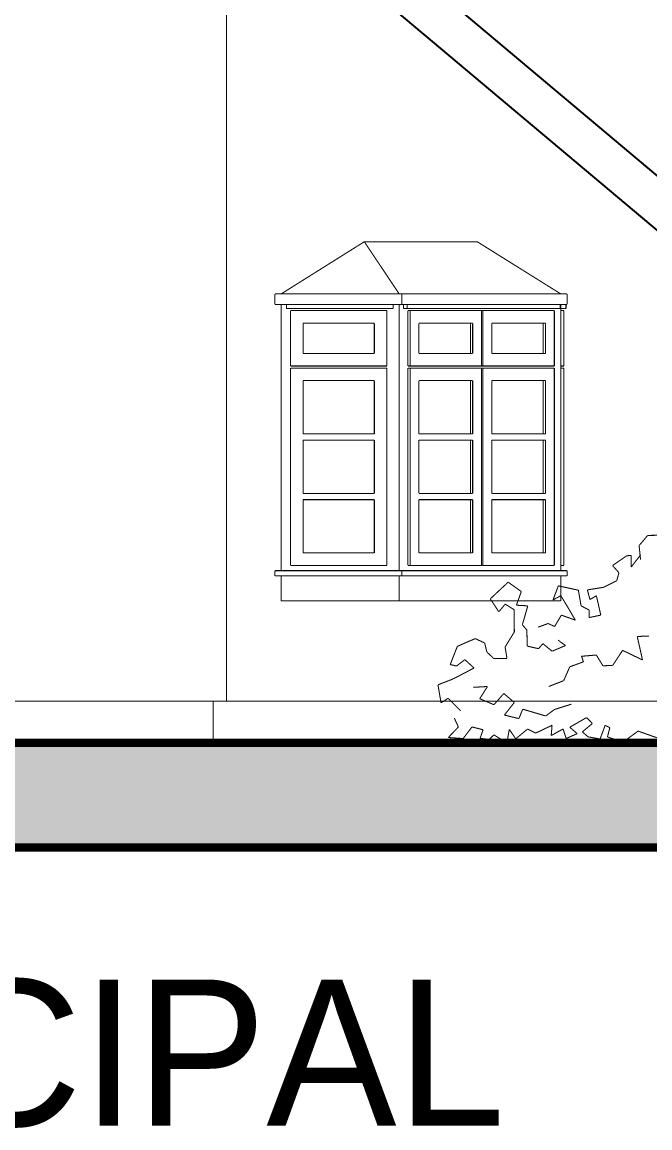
# Model space of a CAD drawing. Extents: x -27.1 to 14.4, y -13.6 to 27.5.
# Drawn here: x -14.47 to -11.46, y 8.12 to 13.41 of the extents above; entities that cross this region are included whole.
import ezdxf

# ---------------------------------------------------------------- set-up
doc = ezdxf.new("R2010")
doc.units = 0
doc.header["$MEASUREMENT"] = 0
for name, color, linetype, lineweight, plot in [('CLOSET', 7, 'Continuous', 0, False), ('CUBIERTAS', 7, 'Continuous', 0, False), ('MUROS_EXTERIORES', 7, 'Continuous', 0, False), ('TEXTO', 7, 'Continuous', 0, False), ('TRAMAS', 7, 'Continuous', 0, False)]:
    doc.layers.add(name, color=color, linetype=linetype, lineweight=lineweight, plot=plot)

# ---------------------------------------------------------------- blocks, each defined once
blk = doc.blocks.new('FILL_13')
at = {"layer": 'TRAMAS', "linetype": 'Continuous'}
h = blk.add_hatch(dxfattribs=at)
h.set_pattern_fill('PAVIMENTO_MOSAICO_DE_PIEDRA', color=251, scale=0.1, style=0)
h.set_pattern_definition([(0, (0, 0), (0, 0.4), [0.1, -0.3]), (0, (0, 0.1), (0, 0.4), [0.1, -0.3]), (90, (0, 0), (-0.4, 0), [0.1, -0.3]), (90, (0.1, 0), (-0.4, 0), [0.1, -0.3]), (0, (0.2, 0.2), (0, 0.4), [0.1, -0.3]), (0, (0.2, 0.3), (0, 0.4), [0.1, -0.3]), (90, (0.2, 0.2), (-0.4, 0), [0.1, -0.3]), (90, (0.3, 0.2), (-0.4, 0), [0.1, -0.3]), (45, (0.1, 0.1), (-0.2, 0.2), [0.1414214, -0.1414214]), (-45, (0.1, 0), (0.2, 0.2), [0.1414214, -0.1414214])])
h.paths.add_polyline_path([(-23.9128, 9.4598), (-23.9128, 9.9598), (-8.935, 9.9598), (-8.935, 9.4598)], flags=0)
blk = doc.blocks.new('FILL_14')
at = {"layer": 'TRAMAS', "linetype": 'Continuous'}
h = blk.add_hatch(dxfattribs=at)
h.set_pattern_fill('25__', color=251, scale=0.0007, style=0)
h.set_pattern_definition([(0, (0, 0), (0, 0.035), [0, -0.035])])
h.paths.add_polyline_path([(-23.9128, 9.4598), (-23.9128, 9.9598), (-8.935, 9.9598), (-8.935, 9.4598)], flags=0)
blk = doc.blocks.new('FILL_15')
at = {"layer": 'TRAMAS', "linetype": 'Continuous'}
h = blk.add_hatch(dxfattribs=at)
h.set_pattern_fill('ALFOMBRA', color=251, scale=0.006, style=0)
h.set_pattern_definition([(45, (0, 0.3), (-0.0954594, 0.0954594), [0, -0.09, 0, -0.135]), (110, (0.3, 0.3), (-0.1268585, -0.0461727), [0, -0.066, 0, -0.114])])
h.paths.add_polyline_path([(-8.935, 9.9598), (-8.935, 9.4598), (-23.9128, 9.4598), (-23.9128, 9.9598)], flags=0)

msp = doc.modelspace()

# ---------------------------------------------------------------- linework, layer by layer
at = {"color": 0, "linetype": 'Continuous', "const_width": 0.005}
for points in [[(-11.474, 10.9536), (-11.5154, 10.9051)], [(-11.5154, 10.9051), (-11.5084, 10.8376)], [(-11.4294, 10.9542), (-11.474, 10.9536)], [(-11.575, 10.856), (-11.6426, 10.8094)], [(-11.553, 10.8575), (-11.575, 10.856)], [(-11.5085, 10.8601), (-11.5533, 10.8022)], [(-11.5533, 10.8022), (-11.553, 10.8575)], [(-11.6426, 10.8094), (-11.6119, 10.7746)], [(-11.6119, 10.7746), (-11.6225, 10.7369)], [(-12.143, 10.7298), (-12.2284, 10.6498)], [(-12.0798, 10.6846), (-12.143, 10.7298)], [(-11.9023, 10.712), (-11.9282, 10.6444)], [(-11.8063, 10.6913), (-11.9023, 10.712)], [(-11.6869, 10.7048), (-11.7633, 10.6927)], [(-11.7633, 10.6927), (-11.7509, 10.6465)], [(-11.6225, 10.7369), (-11.6869, 10.7048)], [(-12.2284, 10.6498), (-12.1876, 10.5878)], [(-12.1035, 10.6194), (-12.0798, 10.6846)], [(-11.9282, 10.6444), (-11.8904, 10.6651)], [(-11.8904, 10.6651), (-11.8569, 10.6094)], [(-11.7934, 10.6165), (-11.8063, 10.6913)], [(-11.7509, 10.6465), (-11.7201, 10.6647)], [(-11.7201, 10.6647), (-11.6989, 10.572)], [(-12.1876, 10.5878), (-12.1569, 10.6246)], [(-12.1569, 10.6246), (-12.1142, 10.5978)], [(-12.1142, 10.5978), (-12.1133, 10.4916)], [(-12.0489, 10.6163), (-12.1035, 10.6194)], [(-12.0749, 10.5256), (-12.0489, 10.6163)], [(-11.8569, 10.6094), (-11.821, 10.5479)], [(-11.7552, 10.5962), (-11.7934, 10.6165)], [(-11.7552, 10.56), (-11.7552, 10.5962)], [(-11.888, 10.572), (-11.9202, 10.5173)], [(-11.821, 10.5479), (-11.888, 10.572)], [(-11.6989, 10.572), (-11.7552, 10.56)], [(-12.1133, 10.4916), (-12.1575, 10.4192)], [(-12.0533, 10.5012), (-12.0749, 10.5256)], [(-12.0515, 10.4234), (-12.0533, 10.5012)], [(-11.9516, 10.5318), (-11.9995, 10.5141)], [(-11.9202, 10.5173), (-11.9516, 10.5318)], [(-12.3544, 10.4366), (-12.3867, 10.4218)], [(-12.3007, 10.4593), (-12.3544, 10.4366)], [(-12.2556, 10.4389), (-12.3007, 10.4593)], [(-12.2447, 10.3949), (-12.2556, 10.4389)], [(-11.9765, 10.4353), (-11.9972, 10.4113)], [(-11.9322, 10.399), (-11.9765, 10.4353)], [(-11.9034, 10.4518), (-11.8681, 10.4264)], [(-11.468, 10.4718), (-11.5243, 10.4696)], [(-11.5243, 10.4696), (-11.499, 10.3572)], [(-12.3867, 10.4218), (-12.4206, 10.3351)], [(-12.2113, 10.3637), (-12.2447, 10.3949)], [(-12.1575, 10.4192), (-12.1487, 10.3649)], [(-11.9972, 10.4113), (-12.0515, 10.4234)], [(-11.8681, 10.4264), (-11.9322, 10.399)], [(-11.7202, 10.3809), (-11.7914, 10.3749)], [(-11.7914, 10.3749), (-11.7817, 10.3484)], [(-11.6887, 10.3292), (-11.7202, 10.3809)], [(-11.5943, 10.4031), (-11.6418, 10.3313)], [(-11.499, 10.3572), (-11.5943, 10.4031)], [(-12.4206, 10.3351), (-12.3898, 10.3284)], [(-12.3898, 10.3284), (-12.3506, 10.3588)], [(-12.3506, 10.3588), (-12.3063, 10.3186)], [(-12.1487, 10.3649), (-12.2113, 10.3637)], [(-11.8477, 10.3243), (-11.8768, 10.2581)], [(-11.7817, 10.3484), (-11.8477, 10.3243)], [(-11.6418, 10.3313), (-11.6887, 10.3292)], [(-12.3063, 10.3186), (-12.4069, 10.2663)], [(-12.4069, 10.2663), (-12.4793, 10.2381)], [(-12.4793, 10.2381), (-12.4645, 10.152)], [(-12.3104, 10.2261), (-12.242, 10.2301)], [(-12.242, 10.2301), (-12.2792, 10.1717)], [(-11.8768, 10.2581), (-11.9483, 10.2301)], [(-12.4645, 10.152), (-12.431, 10.1738)], [(-12.431, 10.1738), (-12.3707, 10.1134)], [(-12.2792, 10.1717), (-12.2111, 10.143)], [(-12.2111, 10.143), (-12.1638, 10.1965)], [(-12.1638, 10.1965), (-12.1133, 10.1537)], [(-12.1133, 10.1537), (-12.161, 10.0933)], [(-12.0915, 10.0764), (-12.073, 10.1215)], [(-12.073, 10.1215), (-11.9629, 10.089)], [(-11.9629, 10.089), (-11.9209, 10.12)], [(-11.9209, 10.12), (-11.8397, 10.1456)], [(-12.4012, 10.0793), (-12.3815, 10.0363)], [(-12.161, 10.0933), (-12.0915, 10.0764)], [(-11.8477, 10.0351), (-11.7673, 10.0813)], [(-11.7673, 10.0813), (-11.7392, 10.0531)], [(-12.3815, 10.0363), (-12.4298, 9.9858)], [(-12.3586, 9.9807), (-12.3164, 10.0365)], [(-12.3164, 10.0365), (-12.263, 10.023)], [(-12.263, 10.023), (-12.2776, 9.9819)], [(-12.1493, 9.9598), (-12.1374, 10.0249)], [(-12.1374, 10.0249), (-12.1064, 9.9795)], [(-12.1064, 9.9795), (-12.0498, 10.0266)], [(-12.0498, 10.0266), (-12.0106, 10.0072)], [(-12.0106, 10.0072), (-11.9324, 10.0446)], [(-11.9324, 10.0446), (-11.9366, 9.9952)], [(-11.9366, 9.9952), (-11.88, 10.0267)], [(-11.88, 10.0267), (-11.8647, 9.9812)], [(-11.8647, 9.9812), (-11.8119, 10.0044)], [(-11.8119, 10.0044), (-11.8477, 10.0351)], [(-11.7392, 10.0531), (-11.7874, 10.0129)], [(-11.7874, 10.0129), (-11.7595, 9.9889)], [(-11.7022, 9.9788), (-11.678, 10.0445)], [(-11.678, 10.0445), (-11.6555, 10.0328)], [(-11.6555, 10.0328), (-11.6671, 9.9887)], [(-11.5926, 9.9635), (-11.5204, 10.0166)], [(-11.5204, 10.0166), (-11.3911, 9.971)], [(-12.4298, 9.9858), (-12.3586, 9.9807)], [(-12.2776, 9.9819), (-12.234, 9.9766)], [(-12.234, 9.9766), (-12.2111, 9.9987)], [(-12.2111, 9.9987), (-12.1493, 9.9598)], [(-11.7595, 9.9889), (-11.7022, 9.9788)], [(-11.6671, 9.9887), (-11.5926, 9.9635)]]:
    msp.add_lwpolyline(points, dxfattribs=at)
at = {"layer": 'CLOSET', "color": 7, "linetype": 'Continuous', "const_width": 0.005}
msp.add_lwpolyline([(-13.5565, 9.9598), (-13.5565, 10.1598)], dxfattribs=at)
at = {"layer": 'CLOSET', "color": 5, "linetype": 'Continuous', "const_width": 0.04}
for points in [[(-8.935, 9.9598), (-23.9128, 9.9598)], [(-8.935, 9.4598), (-23.9128, 9.4598)]]:
    msp.add_lwpolyline(points, dxfattribs=at)
at = {"layer": 'CUBIERTAS', "color": 220, "linetype": 'Continuous', "const_width": 0.009}
for points in [[(-16.7335, 17.1266), (-11.2559, 12.5303)], [(-16.7335, 16.8655), (-11.2559, 12.2692)]]:
    msp.add_lwpolyline(points, dxfattribs=at)
at = {"layer": 'MUROS_EXTERIORES', "color": 7, "linetype": 'Continuous', "const_width": 0.005}
for points in [[(-13.4928, 14.1462), (-13.4928, 10.1598)], [(-13.2308, 12.1098), (-12.8322, 12.3598)], [(-12.6652, 12.1098), (-12.8322, 12.3598)], [(-12.8322, 12.3598), (-12.2912, 12.3598)], [(-12.2912, 12.3598), (-12.2912, 12.3597)], [(-12.2912, 12.3598), (-11.8907, 12.1098)], [(-12.6526, 12.1098), (-13.2607, 12.1098)], [(-13.2607, 12.0598), (-13.2607, 12.1098)], [(-11.8606, 12.1098), (-12.6526, 12.1098)], [(-12.6526, 12.0598), (-12.6526, 12.1098)], [(-11.8606, 12.0598), (-11.8606, 12.1098)], [(-12.6526, 12.0598), (-13.2607, 12.0598)], [(-13.2308, 10.7848), (-13.2308, 12.0598)], [(-13.2058, 12.0598), (-13.2058, 12.0398)], [(-13.2058, 12.0598), (-13.2058, 12.0398)], [(-13.2058, 12.0398), (-12.6941, 12.0398)], [(-13.2058, 12.0398), (-13.2058, 12.0398)], [(-12.7241, 12.0298), (-13.1858, 12.0298)], [(-13.1858, 12.0298), (-13.1858, 11.7648)], [(-13.1858, 12.0298), (-13.1858, 12.0298)], [(-13.1858, 11.7648), (-13.1858, 12.0298)], [(-12.7241, 11.7648), (-12.7241, 12.0298)], [(-12.6941, 12.0398), (-12.6941, 12.0598)], [(-12.6652, 10.7848), (-12.6652, 12.0598)], [(-11.8606, 12.0598), (-12.6526, 12.0598)], [(-12.6447, 12.0598), (-12.6447, 12.0398)], [(-12.627, 12.0398), (-12.6447, 12.0398)], [(-12.627, 12.0598), (-12.627, 12.0398)], [(-12.627, 12.0398), (-11.8934, 12.0398)], [(-12.6129, 12.0298), (-12.6236, 12.0298)], [(-12.6236, 11.7648), (-12.6236, 12.0298)], [(-12.2708, 12.0298), (-12.6129, 12.0298)], [(-12.6129, 12.0298), (-12.6129, 11.7648)], [(-12.2708, 11.7648), (-12.2708, 12.0298)], [(-12.2637, 12.0298), (-12.2708, 12.0298)], [(-11.9216, 12.0298), (-12.2637, 12.0298)], [(-12.2637, 12.0298), (-12.2637, 11.7648)], [(-11.9216, 11.7648), (-11.9216, 12.0298)], [(-11.8934, 12.0398), (-11.8934, 12.0598)], [(-11.8907, 10.7848), (-11.8907, 12.0598)], [(-11.8658, 12.0398), (-11.8907, 12.0398)], [(-11.8759, 12.0298), (-11.8907, 12.0298)], [(-11.8759, 11.7648), (-11.8759, 12.0298)], [(-11.8658, 12.0398), (-11.8658, 12.0598)], [(-13.1258, 11.8248), (-13.1258, 11.9698)], [(-13.1258, 11.9698), (-12.7841, 11.9698)], [(-12.7842, 11.8248), (-12.7842, 11.9698)], [(-12.7841, 11.9698), (-12.7841, 11.8248)], [(-12.5707, 11.8248), (-12.5707, 11.9698)], [(-12.5707, 11.9698), (-12.3131, 11.9698)], [(-12.3237, 11.8248), (-12.3237, 11.9698)], [(-12.3131, 11.9698), (-12.3131, 11.8248)], [(-12.2215, 11.8248), (-12.2215, 11.9698)], [(-12.2215, 11.9698), (-11.9639, 11.9698)], [(-11.9745, 11.8248), (-11.9745, 11.9698)], [(-11.9639, 11.9698), (-11.9639, 11.8248)], [(-12.7841, 11.8248), (-13.1258, 11.8248)], [(-12.3131, 11.8248), (-12.5707, 11.8248)], [(-11.9639, 11.8248), (-12.2215, 11.8248)], [(-13.1858, 11.7648), (-12.7242, 11.7648)], [(-13.1858, 11.7648), (-13.1858, 11.7648)], [(-12.7241, 11.7548), (-13.1858, 11.7548)], [(-13.1858, 11.7548), (-13.1858, 10.8098)], [(-13.1858, 11.7548), (-13.1858, 11.7548)], [(-13.1858, 10.8098), (-13.1858, 11.7548)], [(-12.7241, 11.7648), (-12.7242, 11.7648)], [(-12.7241, 10.8098), (-12.7241, 11.7548)], [(-12.6129, 11.7648), (-12.6236, 11.7648)], [(-12.6129, 11.7548), (-12.6236, 11.7548)], [(-12.6236, 10.8098), (-12.6236, 11.7548)], [(-12.6129, 11.7648), (-12.2814, 11.7648)], [(-12.2708, 11.7548), (-12.6129, 11.7548)], [(-12.6129, 11.7548), (-12.6129, 10.8098)], [(-12.2708, 11.7648), (-12.2814, 11.7648)], [(-11.9322, 11.7648), (-12.2708, 11.7648)], [(-12.2708, 10.8098), (-12.2708, 11.7548)], [(-12.2637, 11.7548), (-12.2708, 11.7548)], [(-11.9216, 11.7548), (-12.2637, 11.7548)], [(-12.2637, 11.7548), (-12.2637, 10.8098)], [(-11.9216, 11.7648), (-11.9322, 11.7648)], [(-11.9216, 10.8098), (-11.9216, 11.7548)], [(-11.8759, 11.7648), (-11.8907, 11.7648)], [(-11.8759, 11.7548), (-11.8907, 11.7548)], [(-11.8759, 10.8098), (-11.8759, 11.7548)], [(-13.1258, 11.4398), (-13.1258, 11.6948)], [(-13.1258, 11.6948), (-12.7841, 11.6948)], [(-12.7842, 11.4398), (-12.7842, 11.6948)], [(-12.7841, 11.6948), (-12.7841, 11.4398)], [(-12.5707, 11.4398), (-12.5707, 11.6948)], [(-12.5707, 11.6948), (-12.3131, 11.6948)], [(-12.3237, 11.4398), (-12.3237, 11.6948)], [(-12.3131, 11.6948), (-12.3131, 11.4398)], [(-12.2215, 11.4398), (-12.2215, 11.6948)], [(-12.2215, 11.6948), (-11.9639, 11.6948)], [(-11.9745, 11.4398), (-11.9745, 11.6948)], [(-11.9639, 11.6948), (-11.9639, 11.4398)], [(-12.7841, 11.4398), (-13.1258, 11.4398)], [(-12.3131, 11.4398), (-12.5707, 11.4398)], [(-11.9639, 11.4398), (-12.2215, 11.4398)], [(-13.1258, 11.1548), (-13.1258, 11.4098)], [(-13.1258, 11.4098), (-12.7841, 11.4098)], [(-12.7842, 11.1548), (-12.7842, 11.4098)], [(-12.7841, 11.4098), (-12.7841, 11.1548)], [(-12.5707, 11.1548), (-12.5707, 11.4098)], [(-12.5707, 11.4098), (-12.3131, 11.4098)], [(-12.3237, 11.1548), (-12.3237, 11.4098)], [(-12.3131, 11.4098), (-12.3131, 11.1548)], [(-12.2215, 11.1548), (-12.2215, 11.4098)], [(-12.2215, 11.4098), (-11.9639, 11.4098)], [(-11.9745, 11.1548), (-11.9745, 11.4098)], [(-11.9639, 11.4098), (-11.9639, 11.1548)], [(-12.7841, 11.1548), (-13.1258, 11.1548)], [(-13.1258, 10.8698), (-13.1258, 11.1248)], [(-13.1258, 11.1248), (-12.7841, 11.1248)], [(-12.7842, 10.8698), (-12.7842, 11.1248)], [(-12.7841, 11.1248), (-12.7841, 10.8698)], [(-12.3131, 11.1548), (-12.5707, 11.1548)], [(-12.5707, 10.8698), (-12.5707, 11.1248)], [(-12.5707, 11.1248), (-12.3131, 11.1248)], [(-12.3237, 10.8698), (-12.3237, 11.1248)], [(-12.3131, 11.1248), (-12.3131, 10.8698)], [(-11.9639, 11.1548), (-12.2215, 11.1548)], [(-12.2215, 10.8698), (-12.2215, 11.1248)], [(-12.2215, 11.1248), (-11.9639, 11.1248)], [(-11.9745, 10.8698), (-11.9745, 11.1248)], [(-11.9639, 11.1248), (-11.9639, 10.8698)], [(-12.7841, 10.8698), (-13.1258, 10.8698)], [(-12.3131, 10.8698), (-12.5707, 10.8698)], [(-11.9639, 10.8698), (-12.2215, 10.8698)], [(-13.1858, 10.8098), (-12.7241, 10.8098)], [(-13.1858, 10.8098), (-13.1858, 10.8098)], [(-12.6129, 10.8098), (-12.6236, 10.8098)], [(-12.6129, 10.8098), (-12.2708, 10.8098)], [(-12.2637, 10.8098), (-12.2708, 10.8098)], [(-12.2637, 10.8098), (-11.9216, 10.8098)], [(-11.8759, 10.8098), (-11.8907, 10.8098)], [(-12.6526, 10.7848), (-13.2607, 10.7848)], [(-13.2607, 10.7598), (-13.2607, 10.7848)], [(-13.2607, 10.7598), (-13.2308, 10.7598)], [(-12.6526, 10.7598), (-13.2308, 10.7598)], [(-12.6652, 10.7598), (-13.2308, 10.7598)], [(-13.2308, 10.6398), (-13.2308, 10.7598)], [(-11.8907, 10.7598), (-12.6652, 10.7598)], [(-12.6652, 10.6398), (-12.6652, 10.7598)], [(-12.6447, 10.7848), (-12.6526, 10.7848)], [(-12.6526, 10.7598), (-12.6526, 10.7848)], [(-12.6447, 10.7848), (-11.9111, 10.7848)], [(-11.8606, 10.7848), (-11.9111, 10.7848)], [(-11.8606, 10.7598), (-11.8907, 10.7598)], [(-11.8907, 10.6398), (-11.8907, 10.7598)], [(-11.8606, 10.7598), (-11.8606, 10.7848)], [(-12.6652, 10.6398), (-13.2308, 10.6398)], [(-13.2308, 10.6398), (-13.2308, 10.6398)], [(-11.8907, 10.6398), (-12.6652, 10.6398)], [(-15.6299, 10.1598), (-13.4928, 10.1598)], [(-13.4928, 10.1598), (-11.3775, 10.1598)]]:
    msp.add_lwpolyline(points, dxfattribs=at)

# ---------------------------------------------------------------- block references
at = {"layer": 'TRAMAS'}
for name in ['FILL_13', 'FILL_14', 'FILL_15']:
    msp.add_blockref(name, (0, 0), dxfattribs=at)

# ---------------------------------------------------------------- texts
at = {"layer": 'TEXTO', "linetype": 'Continuous', "lineweight": 0}
msp.add_text('FACHADA PRINCIPAL', height=0.7, dxfattribs=at).set_placement((-21.8317, 8.1267))

doc.saveas('drawing.dxf')
